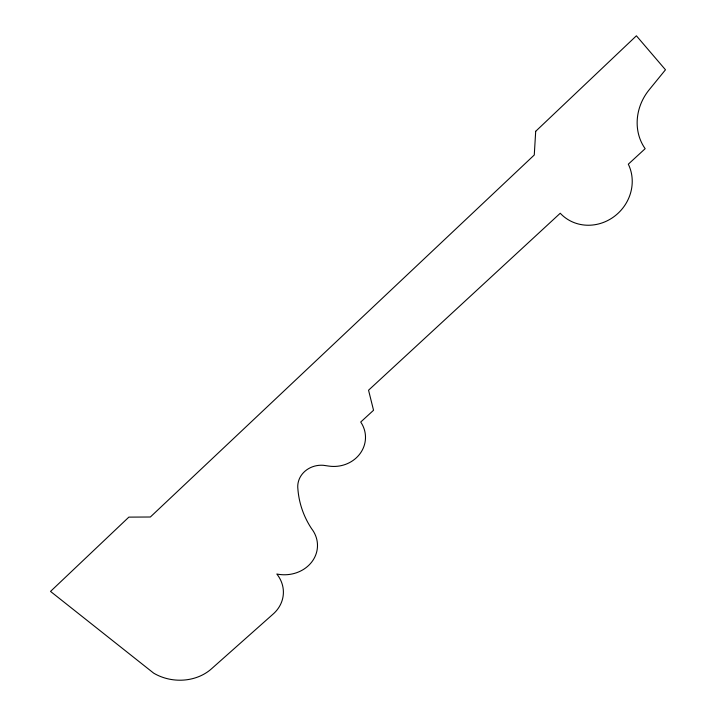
<?xml version="1.0" encoding="UTF-8"?>
<svg xmlns="http://www.w3.org/2000/svg" width="716" height="716" viewBox="0 0 716 716"><rect width="100%" height="100%" fill="white"/><g stroke="black" fill="none" stroke-linecap="round" stroke-linejoin="round"><path stroke-width="1.07" d="M535.693 131.305L534.27 154.996L150.36 517.006L128.862 517.122L50.523 591.416L153.654 673.138A45.054 38.306 5.7 0 0 211.596 668.717L272.912 614.256A36.239 31.513 3 0 0 276.815 574.008A33.312 29.49 1.4 0 0 311.782 561.953A33.312 29.49 1.4 0 0 311.576 528.659A100.231 90.717 -7.1 0 1 297.901 489.135A23.61 21.346 -0.6 0 1 323.193 465.284L329.002 466.107A31.558 28.989 -1.3 0 0 360.246 453.389A31.558 28.989 -1.3 0 0 360.721 422.028L373.546 410.268L368.552 390.211L560.243 213.243A42.432 39.586 -44.9 0 0 613.63 216.93A42.432 39.586 -44.9 0 0 628.317 164.188L645.161 148.686A49.646 45.063 -51 0 1 649.314 89.625L665.477 69.783L636.399 35.8L535.693 131.305"/></g></svg>
